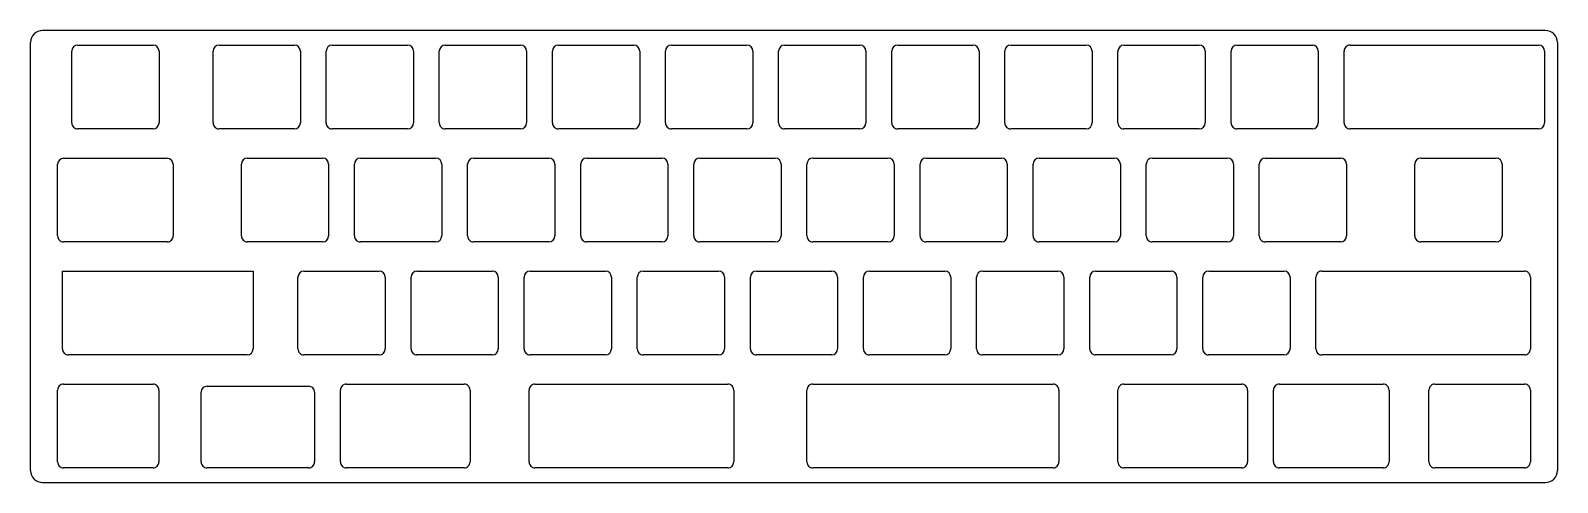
# Model space of a CAD drawing. Extents: x 19 to 277, y -130 to -54.
import ezdxf

# ---------------------------------------------------------------- set-up
doc = ezdxf.new("R2010")
doc.units = 0
doc.layers.add('BLACK', color=7, linetype='CONTINUOUS')

msp = doc.modelspace()

# ---------------------------------------------------------------- linework, layer by layer
at = {"layer": 'BLACK', "linetype": 'CONTINUOUS'}
for p, q in [((274.539, -53.5975), (21.3638, -53.5975)), ((19.3637, -127.797), (19.3637, -55.5975)), ((27.3012, -56.0725), (40.0012, -56.0725)), ((51.1134, -56.0725), (63.8134, -56.0725)), ((70.1634, -56.0725), (82.8634, -56.0725)), ((89.2134, -56.0725), (101.913, -56.0725)), ((108.263, -56.0725), (120.963, -56.0725)), ((127.313, -56.0725), (140.013, -56.0725)), ((146.363, -56.0725), (159.063, -56.0725)), ((165.413, -56.0725), (178.113, -56.0725)), ((184.463, -56.0725), (197.163, -56.0725)), ((203.513, -56.0725), (216.213, -56.0725)), ((222.563, -56.0725), (235.263, -56.0725)), ((241.614, -56.0725), (273.364, -56.0725)), ((276.539, -55.5975), (276.539, -127.797)), ((26.3012, -69.1725), (26.3012, -57.0725)), ((41.0012, -57.0725), (41.0012, -69.1725)), ((50.1134, -69.1725), (50.1134, -57.0725)), ((64.8134, -57.0725), (64.8134, -69.1725)), ((69.1634, -69.1725), (69.1634, -57.0725)), ((83.8634, -57.0725), (83.8634, -69.1725)), ((88.2134, -69.1725), (88.2134, -57.0725)), ((102.913, -57.0725), (102.913, -69.1725)), ((107.263, -69.1725), (107.263, -57.0725)), ((121.963, -57.0725), (121.963, -69.1725)), ((126.313, -69.1725), (126.313, -57.0725)), ((141.013, -57.0725), (141.013, -69.1725)), ((145.363, -69.1725), (145.363, -57.0725)), ((160.063, -57.0725), (160.063, -69.1725)), ((164.413, -69.1725), (164.413, -57.0725)), ((179.113, -57.0725), (179.113, -69.1725)), ((183.463, -69.1725), (183.463, -57.0725)), ((198.163, -57.0725), (198.163, -69.1725)), ((202.513, -69.1725), (202.513, -57.0725)), ((217.213, -57.0725), (217.213, -69.1725)), ((221.563, -69.1725), (221.563, -57.0725)), ((236.263, -57.0725), (236.263, -69.1725)), ((240.614, -69.1725), (240.614, -57.0725)), ((274.364, -57.0725), (274.364, -69.1725)), ((40.0012, -70.1725), (27.3012, -70.1725)), ((63.8134, -70.1725), (51.1134, -70.1725)), ((82.8634, -70.1725), (70.1634, -70.1725)), ((101.913, -70.1725), (89.2134, -70.1725)), ((120.963, -70.1725), (108.263, -70.1725)), ((140.013, -70.1725), (127.313, -70.1725)), ((159.063, -70.1725), (146.363, -70.1725)), ((178.113, -70.1725), (165.413, -70.1725)), ((197.163, -70.1725), (184.463, -70.1725)), ((216.213, -70.1725), (203.513, -70.1725)), ((235.263, -70.1725), (222.563, -70.1725)), ((273.364, -70.1725), (241.614, -70.1725)), ((23.9302, -88.218), (23.9302, -76.138)), ((24.9302, -75.138), (42.3802, -75.138)), ((43.3802, -76.138), (43.3802, -88.218)), ((54.8759, -88.2225), (54.8759, -76.1225)), ((55.8759, -75.1225), (68.5759, -75.1225)), ((69.5759, -76.1225), (69.5759, -88.2225)), ((73.9259, -88.2225), (73.9259, -76.1225)), ((74.9259, -75.1225), (87.6259, -75.1225)), ((88.6259, -76.1225), (88.6259, -88.2225)), ((92.9759, -88.2225), (92.9759, -76.1225)), ((93.9759, -75.1225), (106.676, -75.1225)), ((107.676, -76.1225), (107.676, -88.2225)), ((112.026, -88.2225), (112.026, -76.1225)), ((113.026, -75.1225), (125.726, -75.1225)), ((126.726, -76.1225), (126.726, -88.2225)), ((131.076, -88.2225), (131.076, -76.1225)), ((132.076, -75.1225), (144.776, -75.1225)), ((145.776, -76.1225), (145.776, -88.2225)), ((150.126, -88.2225), (150.126, -76.1225)), ((151.126, -75.1225), (163.826, -75.1225)), ((164.826, -76.1225), (164.826, -88.2225)), ((169.176, -88.2225), (169.176, -76.1225)), ((170.176, -75.1225), (182.876, -75.1225)), ((183.876, -76.1225), (183.876, -88.2225)), ((188.226, -88.2225), (188.226, -76.1225)), ((189.226, -75.1225), (201.926, -75.1225)), ((202.926, -76.1225), (202.926, -88.2225)), ((207.276, -88.2225), (207.276, -76.1225)), ((208.276, -75.1225), (220.976, -75.1225)), ((221.976, -76.1225), (221.976, -88.2225)), ((226.326, -88.2225), (226.326, -76.1225)), ((227.326, -75.1225), (240.026, -75.1225)), ((241.026, -76.1225), (241.026, -88.2225)), ((252.52, -88.2225), (252.52, -76.1225)), ((253.52, -75.1225), (266.22, -75.1225)), ((267.22, -76.1225), (267.22, -88.2225)), ((42.3802, -89.218), (24.9302, -89.218)), ((68.5759, -89.2225), (55.8759, -89.2225)), ((87.6259, -89.2225), (74.9259, -89.2225)), ((106.676, -89.2225), (93.9759, -89.2225)), ((125.726, -89.2225), (113.026, -89.2225)), ((144.776, -89.2225), (132.076, -89.2225)), ((163.826, -89.2225), (151.126, -89.2225)), ((182.876, -89.2225), (170.176, -89.2225)), ((201.926, -89.2225), (189.226, -89.2225)), ((220.976, -89.2225), (208.276, -89.2225)), ((240.026, -89.2225), (227.326, -89.2225)), ((266.22, -89.2225), (253.52, -89.2225)), ((24.7447, -94.1726), (56.8447, -94.1726)), ((24.7447, -107.273), (24.7447, -94.1726)), ((56.8447, -94.1726), (56.8447, -107.273)), ((65.4009, -94.1726), (78.1009, -94.1726)), ((84.4509, -94.1726), (97.1509, -94.1726)), ((103.501, -94.1726), (116.201, -94.1726)), ((122.551, -94.1726), (135.251, -94.1726)), ((141.601, -94.1726), (154.301, -94.1726)), ((160.651, -94.1726), (173.351, -94.1726)), ((179.701, -94.1726), (192.401, -94.1726)), ((198.751, -94.1726), (211.451, -94.1726)), ((217.801, -94.1726), (230.501, -94.1726)), ((236.851, -94.1726), (270.981, -94.1726)), ((64.4009, -107.273), (64.4009, -95.1726)), ((79.1009, -95.1726), (79.1009, -107.273)), ((83.4509, -107.273), (83.4509, -95.1726)), ((98.1509, -95.1726), (98.1509, -107.273)), ((102.501, -107.273), (102.501, -95.1726)), ((117.201, -95.1726), (117.201, -107.273)), ((121.551, -107.273), (121.551, -95.1726)), ((136.251, -95.1726), (136.251, -107.273)), ((140.601, -107.273), (140.601, -95.1726)), ((155.301, -95.1726), (155.301, -107.273)), ((159.651, -107.273), (159.651, -95.1726)), ((174.351, -95.1726), (174.351, -107.273)), ((178.701, -107.273), (178.701, -95.1726)), ((193.401, -95.1726), (193.401, -107.273)), ((197.751, -107.273), (197.751, -95.1726)), ((212.451, -95.1726), (212.451, -107.273)), ((216.801, -107.273), (216.801, -95.1726)), ((231.501, -95.1726), (231.501, -107.273)), ((235.851, -107.273), (235.851, -95.1726)), ((271.981, -95.1726), (271.981, -107.273)), ((55.8447, -108.273), (25.7447, -108.273)), ((78.1009, -108.273), (65.4009, -108.273)), ((97.1509, -108.273), (84.4509, -108.273)), ((116.201, -108.273), (103.501, -108.273)), ((135.251, -108.273), (122.551, -108.273)), ((154.301, -108.273), (141.601, -108.273)), ((173.351, -108.273), (160.651, -108.273)), ((192.401, -108.273), (179.701, -108.273)), ((211.451, -108.273), (198.751, -108.273)), ((230.501, -108.273), (217.801, -108.273)), ((270.981, -108.273), (236.851, -108.273)), ((23.92, -126.323), (23.92, -114.223)), ((24.92, -113.223), (39.995, -113.223)), ((40.995, -114.223), (40.995, -126.323)), ((48.0949, -126.322), (48.0949, -114.572)), ((49.0949, -113.572), (66.1949, -113.572)), ((67.1949, -114.572), (67.1949, -126.322)), ((71.545, -126.322), (71.545, -114.223)), ((72.545, -113.223), (92.3887, -113.223)), ((93.3887, -114.223), (93.3887, -126.322)), ((103.326, -126.322), (103.326, -114.223)), ((104.326, -113.223), (136.807, -113.223)), ((137.807, -114.223), (137.807, -126.322)), ((150.126, -126.322), (150.126, -114.222)), ((151.126, -113.222), (191.576, -113.222)), ((192.576, -114.222), (192.576, -126.322)), ((202.514, -126.323), (202.514, -114.222)), ((203.514, -113.222), (223.357, -113.222)), ((224.357, -114.222), (224.357, -126.323)), ((228.707, -126.323), (228.707, -114.222)), ((229.707, -113.222), (247.17, -113.222)), ((248.17, -114.222), (248.17, -126.323)), ((254.901, -126.323), (254.901, -114.222)), ((255.901, -113.222), (270.981, -113.222)), ((271.981, -114.222), (271.981, -126.323)), ((39.995, -127.323), (24.92, -127.323)), ((66.1949, -127.322), (49.0949, -127.322)), ((92.3887, -127.322), (72.545, -127.322)), ((136.807, -127.322), (104.326, -127.322)), ((191.576, -127.322), (151.126, -127.322)), ((223.357, -127.323), (203.514, -127.323)), ((247.17, -127.323), (229.707, -127.323)), ((270.981, -127.323), (255.901, -127.323)), ((21.3637, -129.797), (274.539, -129.797))]:
    msp.add_line(p, q, dxfattribs=at)
at = {"layer": 'BLACK'}
for centre, radius, start, end in [((21.3637, -55.5975), 2, 90, 180), ((274.539, -55.5975), 2, 0, 90.0014), ((27.3012, -57.0725), 1, -270, -180), ((40.0012, -57.0725), 1, 0, 90), ((51.1134, -57.0725), 1, -270, -180), ((63.8134, -57.0725), 1, 0, 90), ((70.1634, -57.0725), 1, -270, -180), ((82.8634, -57.0725), 1, 0, 90), ((89.2134, -57.0725), 1, -270, -180), ((101.913, -57.0725), 1, 0, 90), ((108.263, -57.0725), 1, -270, -180), ((120.963, -57.0725), 1, 0, 90), ((127.313, -57.0725), 1, -270, -180), ((140.013, -57.0725), 1, 0, 90), ((146.363, -57.0725), 1, -270, -180), ((159.063, -57.0725), 1, 0, 90), ((165.413, -57.0725), 1, -270, -180), ((178.113, -57.0725), 1, 0, 90), ((184.463, -57.0725), 1, -270, -180), ((197.163, -57.0725), 1, 0, 90), ((203.513, -57.0725), 1, -270, -180), ((216.213, -57.0725), 1, 0, 90), ((222.563, -57.0725), 1, -270, -180), ((235.263, -57.0725), 1, 0, 90), ((241.614, -57.0725), 1, 89.9989, 180), ((273.364, -57.0725), 1, 0, 89.9989), ((27.3012, -69.1725), 1, -180, -89.9999), ((40.0012, -69.1725), 1, -90, 0), ((51.1134, -69.1725), 1, -180, -89.9999), ((63.8134, -69.1725), 1, -90, 0), ((70.1634, -69.1725), 1, -180, -89.9999), ((82.8634, -69.1725), 1, -90, 0), ((89.2134, -69.1725), 1, -180, -89.9999), ((101.913, -69.1725), 1, -90, 0), ((108.263, -69.1725), 1, -180, -89.9999), ((120.963, -69.1725), 1, -90, 0), ((127.313, -69.1725), 1, -180, -89.9999), ((140.013, -69.1725), 1, -90, 0), ((146.363, -69.1725), 1, -180, -89.9999), ((159.063, -69.1725), 1, -90, 0), ((165.413, -69.1725), 1, -180, -89.9999), ((178.113, -69.1725), 1, -90, 0), ((184.463, -69.1725), 1, -180, -89.9999), ((197.163, -69.1725), 1, -90, 0), ((203.513, -69.1725), 1, -180, -89.9999), ((216.213, -69.1725), 1, -90, 0), ((222.563, -69.1725), 1, -180, -89.9999), ((235.263, -69.1725), 1, -90, 0), ((241.614, -69.1725), 1, -180, -89.9989), ((273.364, -69.1725), 1, -89.9989, 0), ((24.9303, -76.138), 1.0001, 90.004, 180), ((42.3802, -76.138), 1, 0, 89.9983), ((55.8759, -76.1225), 1, -270, -180), ((68.5759, -76.1225), 1, 0, 90), ((74.9259, -76.1225), 1, -270, -180), ((87.6259, -76.1225), 1, 0, 90), ((93.9759, -76.1225), 1, -270, -180), ((106.676, -76.1225), 1, 0, 90), ((113.026, -76.1225), 1, -270, -180), ((125.726, -76.1225), 1, 0, 90), ((132.076, -76.1225), 1, -270, -180), ((144.776, -76.1225), 1, 0, 90), ((151.126, -76.1225), 1, -270, -180), ((163.826, -76.1225), 1, 0, 90), ((170.176, -76.1225), 1, -270, -180), ((182.876, -76.1225), 1, 0, 90), ((189.226, -76.1225), 1, -270, -180), ((201.926, -76.1225), 1, 0, 90), ((208.276, -76.1225), 1, -270, -180), ((220.976, -76.1225), 1, 0, 90), ((227.326, -76.1225), 1, -270, -180), ((240.026, -76.1225), 1, 0, 90), ((253.52, -76.1225), 1, -270, -180), ((266.22, -76.1225), 1, 0, 90), ((24.9302, -88.2181), 0.9999, -180.006, -89.9983), ((42.3803, -88.218), 0.9999, -90.004, 0), ((55.8759, -88.2225), 1, -180, -89.9999), ((68.5759, -88.2225), 1, -90, 0), ((74.9259, -88.2225), 1, -180, -89.9999), ((87.6259, -88.2225), 1, -90, 0), ((93.9759, -88.2225), 1, -180, -89.9999), ((106.676, -88.2225), 1, -90, 0), ((113.026, -88.2225), 1, -180, -89.9999), ((125.726, -88.2225), 1, -90, 0), ((132.076, -88.2225), 1, -180, -89.9999), ((144.776, -88.2225), 1, -90, 0), ((151.126, -88.2225), 1, -180, -89.9999), ((163.826, -88.2225), 1, -90, 0), ((170.176, -88.2225), 1, -180, -89.9999), ((182.876, -88.2225), 1, -90, 0), ((189.226, -88.2225), 1, -180, -89.9999), ((201.926, -88.2225), 1, -90, 0), ((208.276, -88.2225), 1, -180, -89.9999), ((220.976, -88.2225), 1, -90, 0), ((227.326, -88.2225), 1, -180, -89.9999), ((240.026, -88.2225), 1, -90, 0), ((253.52, -88.2225), 1, -180, -89.9999), ((266.22, -88.2225), 1, -90, 0), ((65.4009, -95.1726), 1, -270, -180), ((78.1009, -95.1726), 1, 0, 90), ((84.4509, -95.1726), 1, -270, -180), ((97.1509, -95.1726), 1, 0, 90), ((103.501, -95.1726), 1, -270, -180), ((116.201, -95.1726), 1, 0, 90), ((122.551, -95.1726), 1, -270, -180), ((135.251, -95.1726), 1, 0, 90), ((141.601, -95.1726), 1, -270, -180), ((154.301, -95.1726), 1, 0, 90), ((160.651, -95.1726), 1, -270, -180), ((173.351, -95.1726), 1, 0, 90), ((179.701, -95.1726), 1, -270, -180), ((192.401, -95.1726), 1, 0, 90), ((198.751, -95.1726), 1, -270, -180), ((211.451, -95.1726), 1, 0, 90), ((217.801, -95.1726), 1, -270, -180), ((230.501, -95.1726), 1, 0, 90), ((236.851, -95.1725), 0.9999, -270.007, -179.997), ((270.981, -95.1725), 1, -0.002865, 89.9989), ((25.7447, -107.273), 1, -180, -89.9999), ((55.8447, -107.273), 1, -90, 0), ((65.4009, -107.273), 1, -180, -89.9999), ((78.1009, -107.273), 1, -90, 0), ((84.4509, -107.273), 1, -180, -89.9999), ((97.1509, -107.273), 1, -90, 0), ((103.501, -107.273), 1, -180, -89.9999), ((116.201, -107.273), 1, -90, 0), ((122.551, -107.273), 1, -180, -89.9999), ((135.251, -107.273), 1, -90, 0), ((141.601, -107.273), 1, -180, -89.9999), ((154.301, -107.273), 1, -90, 0), ((160.651, -107.273), 1, -180, -89.9999), ((173.351, -107.273), 1, -90, 0), ((179.701, -107.273), 1, -180, -89.9999), ((192.401, -107.273), 1, -90, 0), ((198.751, -107.273), 1, -180, -89.9999), ((211.451, -107.273), 1, -90, 0), ((217.801, -107.273), 1, -180, -89.9999), ((230.501, -107.273), 1, -90, 0), ((236.851, -107.273), 1, -180.003, -89.9989), ((270.981, -107.273), 1, -89.9989, 0.002865), ((24.9199, -114.222), 0.9999, -270.006, -179.994), ((39.995, -114.222), 1, -0.002865, 90.0014), ((49.0948, -114.572), 0.9999, -270.007, -179.997), ((66.1949, -114.572), 1, -0.002865, 89.9989), ((72.5449, -114.222), 0.9999, -270.004, -179.991), ((92.3887, -114.222), 1, -0.002865, 90.0017), ((104.326, -114.222), 0.9999, -270.007, -179.997), ((136.807, -114.222), 1, -0.002865, 90.0017), ((151.126, -114.222), 0.9999, -270.007, -179.997), ((191.576, -114.222), 1, -0.002865, 89.9989), ((203.514, -114.222), 0.9999, -270.007, -179.997), ((223.357, -114.222), 1, -0.002865, 89.9989), ((229.707, -114.222), 0.9999, -270.007, -179.997), ((247.17, -114.222), 1, -0.002865, 89.9989), ((255.901, -114.222), 0.9999, -270.007, -179.997), ((270.981, -114.222), 1, -0.002865, 89.9989), ((21.3637, -127.797), 2, -180, -90), ((24.92, -126.323), 1, -180.003, -90.0014), ((39.995, -126.323), 1, -90.0014, 0.002865), ((49.0949, -126.322), 1, -180.003, -89.9989), ((66.1949, -126.322), 1, -89.9989, 0.002865), ((72.545, -126.322), 1, -180.003, -90.0017), ((92.3887, -126.322), 1, -90.0017, 0.002865), ((104.326, -126.322), 1, -180.003, -89.9989), ((136.807, -126.322), 1, -90.0017, 0.002865), ((151.126, -126.322), 1, -180.003, -89.9989), ((191.576, -126.322), 1, -89.9989, 0.002865), ((203.514, -126.323), 1, -180.003, -89.9989), ((223.357, -126.323), 1, -89.9989, 0.002865), ((229.707, -126.323), 1, -180.003, -89.9989), ((247.17, -126.323), 1, -89.9989, 0.002865), ((255.901, -126.323), 1, -180.003, -89.9989), ((270.981, -126.323), 1, -89.9989, 0.002865), ((274.539, -127.797), 1.9999, -90.0014, 0)]:
    msp.add_arc(centre, radius, start, end, dxfattribs=at)

doc.saveas('drawing.dxf')
